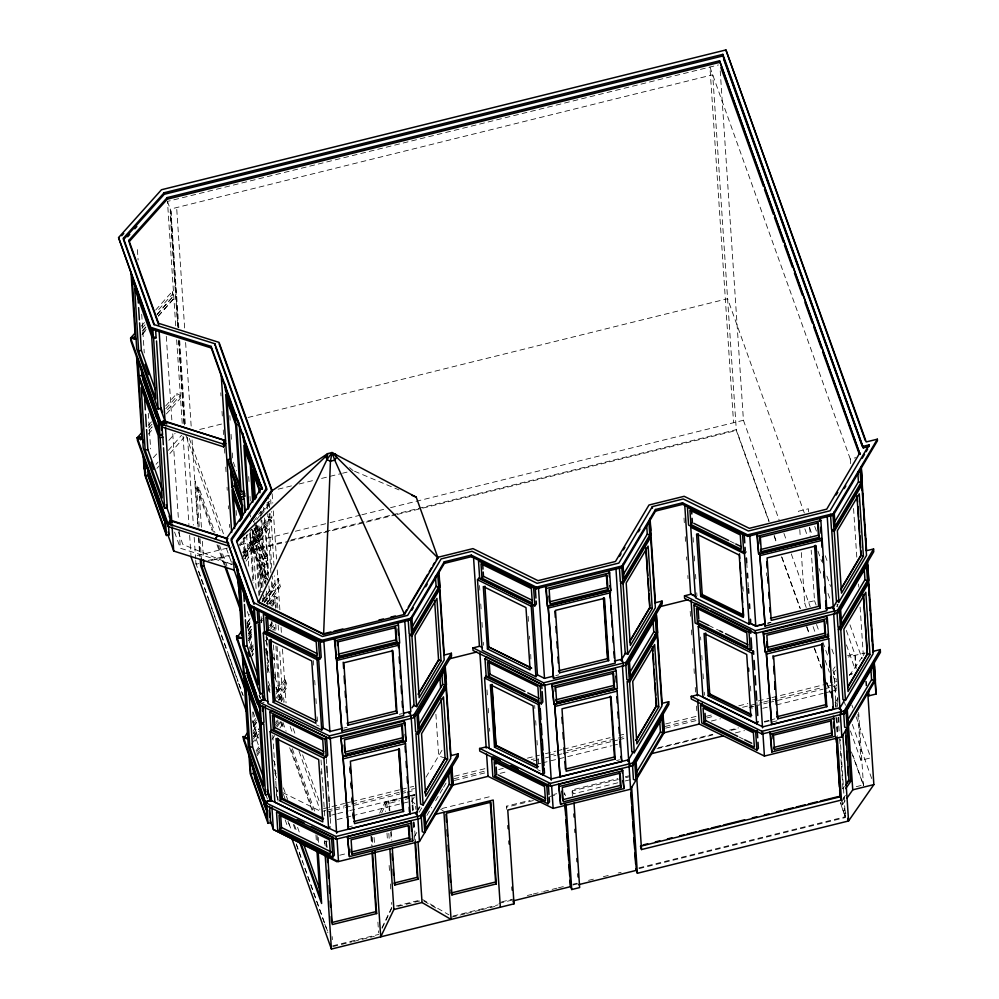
<?xml version="1.0" encoding="UTF-8"?>
<svg xmlns="http://www.w3.org/2000/svg" width="999" height="999" viewBox="0 0 999 999"><rect width="100%" height="100%" fill="white"/><g stroke="black" fill="none" stroke-linecap="round" stroke-linejoin="round"><path stroke-width="0.75" stroke-dasharray="5 3.75" d="M264.236 702.072L261.588 703.421M379.67 813.186L384.94 802.247L400.249 798.463M381.643 812.936L386.763 802.322L403.072 798.276M382.018 927.596L391.908 907.08M382.068 928.383L391.958 907.866L391.596 902.459M414.248 797.052L411.888 801.048L412.512 810.364M426.061 777.122L442.37 749.6M419.218 812.175L422.327 806.917M414.26 836.762L417.432 831.43M426.923 815.409L431.655 807.404M435.614 800.723L442.732 788.711M443.519 787.374L446.453 782.429M836.663 606.593L838.223 603.97M248.326 630.644L252.647 624.3M267.357 602.747L280.332 583.741L278.122 578.633M248.501 633.316L251.96 628.246M268.406 604.158L280.519 586.401L278.296 581.306M253.271 733.778L257.605 727.447M277.497 698.289L287.013 684.34L284.802 679.233M253.446 736.45L258.641 728.845M278.546 699.687L287.2 687L284.99 681.905M253.659 521.628L260.776 511.376M238.586 545.978L244.655 537.225M256.805 519.692L270.692 499.662L268.269 498.638M240.097 545.716L251.648 529.058M260.527 516.233L269.418 503.421L266.995 502.397M243.069 552.672L267.944 516.77L267.757 513.898M243.419 554.07L269.455 516.508L269.255 513.536M241.933 558.803L270.367 517.794L270.08 513.474M244.98 556.331L271.878 517.519L271.491 511.563M248.651 633.841L252.123 628.833M269.493 603.783L274.7 596.278L277.123 597.29L277.909 609.203M248.539 635.926L252.085 630.794M270.754 603.883L273.414 600.037L275.836 601.048L276.323 608.229M248.476 638.611L251.948 633.603M260.627 621.078L262.362 618.581M271.041 606.056L277.123 597.29M248.289 640.784L252.735 634.377M260.739 622.839L262.512 620.279M272.29 606.181L275.836 601.048M250.374 649.013L253.933 643.893M250.712 650.449L253.309 646.69M251.91 651.311L253.696 648.751M269.693 625.674L272.352 621.828M269.63 627.672L273.102 622.664M253.596 736.775L258.803 729.258M278.758 700.461L281.368 696.703L283.791 697.714L284.091 702.185M253.434 738.923L258.753 731.231M251.673 744.043L258.616 734.028M281.194 701.473L283.791 697.714M254.97 741.208L258.516 736.088M256.156 750.724L258.828 746.877M275.712 722.527L277.485 719.967M256.518 752.135L259.116 748.376M275.612 724.587L278.209 720.828M256.805 754.307L259.478 750.461M276.361 726.098L279.907 720.978M257.205 755.644L259.802 751.885M277.16 726.847L280.644 721.84M253.384 736.875L258.691 729.245M279.058 699.962L285.264 691.058M271.978 739.397L274.638 735.589M279.957 727.946L283.491 722.851M833.328 669.28L835.014 666.845M835.564 670.217L833.878 672.639L836.175 707.13M836.725 687.724L835.039 690.147L836.85 695.192M835.064 702.522L837.599 698.875M835.788 707.292L835.489 702.697L838.024 699.05M842.656 788.873L844.342 786.438M842.869 799.025L845.404 795.391M841.233 802.234L845.454 796.166M845.154 800.748L842.632 804.382L846.59 815.446L844.842 815.871L844.792 815.097M243.519 555.844L268.856 519.517L271.278 520.541L273.938 565.072M244.455 558.891L265.859 528.209L268.281 529.233L270.929 573.463M245.067 558.116L271.278 520.541M245.979 561.201L268.281 529.233M246.953 623.376L250.512 618.269M262.1 601.648L278.259 578.446L278.434 581.106L264.048 601.76M247.128 626.048L250.699 620.928M251.81 651.785L253.546 649.288M270.155 625.486L271.89 622.976M251.885 656.068L253.671 653.508M270.604 629.22L274.313 624.013M265.896 640.471L267.682 637.911M273.027 630.244L274.812 627.684L272.39 626.66L272.577 629.707M253.634 723.975L256.306 720.142M275.899 692.02L284.94 679.045L285.115 681.718L276.074 694.692M253.808 726.648L257.38 721.54M849.275 675.661L865.134 652.884L848.226 657.042M247.302 622.627L250.874 617.519M262.462 600.948L269.605 590.734L269.33 586.163M246.878 627.634L251.236 621.378M264.348 602.647L273.089 590.147L272.252 576.336M247.053 627.472L250.624 622.377M264.885 601.972L272.028 591.77L271.291 579.557M248.102 630.369L252.522 624.038M266.77 603.671L278.246 587.25M252.947 722.352L255.632 718.518M253.409 726.073L256.268 722.102M275.886 694.043L279.62 688.598L277.048 645.604M253.209 730.856L257.58 724.6M275.924 698.363L282.043 689.622L279.558 648.164M178.809 327.722L170.916 210.926L170.055 212.138L177.735 327.722M142.782 330.906L145.866 327.41M157.13 314.598L173.526 295.954L172.328 291.446M141.945 334.802L147.065 328.971M158.341 316.159L173.714 298.676L172.502 294.168M156.069 464.323L158.104 462M168.319 450.374L181.581 435.252M156.968 468.294L158.966 466.021M169.942 453.509L183.916 437.587M141.121 326.273L145.292 321.628M155.682 310.027L172.465 291.296L172.64 294.018L156.231 312.337M141.995 328.234L145.042 324.825M142.607 330.432L145.692 326.985M157.03 314.335L173.526 295.941M142.782 333.154L146.903 328.559M158.242 315.909L173.714 298.676M148.414 425.237L151.461 421.84M165.672 405.969L176.848 393.494L180.332 395.417L166.196 411.201M148.601 427.959L152.66 423.426M165.859 408.691L177.023 396.228L176.848 393.494M148.239 434.178L153.259 428.559M166.371 413.923L180.507 398.139L177.023 396.228M153.322 457.679L157.467 453.059M168.868 440.347L175.087 433.416M175.724 325.811L167.47 201.411L718.406 64.96M178.084 327.335L170.242 209.153L712.724 74.8L736.338 430.469L768.918 521.478M199.713 429.458L222.402 423.838M248.114 417.47L727.597 298.726L804.32 513.024M199.226 526.423L196.666 487.887L198.776 487.375L214.935 532.517M278.134 489.185L293.119 485.477M299.113 483.991L314.098 480.282M321.591 478.421L341.071 473.601M342.57 473.226L347.065 472.115M254.033 528.196L255.582 532.542L258.266 531.88L257.767 524.263M252.435 530.007L264.772 564.472L265.959 582.342L250.025 537.824L252.697 537.162L252.198 529.72M254.395 528.783L266.87 563.623L267.819 577.996L265.147 578.658L250.599 538.011L253.271 537.35L252.797 530.169M264.398 517.969L266.92 556.056L264.236 556.718L256.98 536.413L259.653 535.751L258.853 523.563M252.872 580.831L250.2 540.534L252.884 539.872L260.152 560.177L262.275 592.132M197.128 555.569L231.893 546.965M240.959 544.717L289.31 532.742M295.354 531.243L328.596 523.014M330.107 522.639L360.327 515.159M361.838 514.785L384.503 509.165M390.547 507.667L743.431 420.279L720.217 70.829M217.994 625.162L195.916 563.511L198.951 562.762M208.029 560.514L229.221 555.269M242.844 551.898L285.227 541.396M291.283 539.897L391.183 515.159M392.694 514.785L736.288 429.682L769.392 522.152M195.966 564.298L199.001 563.548M211.101 560.551L229.27 556.056M242.894 552.672L288.299 541.433M289.822 541.058L395.766 514.81M397.29 514.435L736.338 430.469M267.545 557.879L267.72 560.601L263.436 561.663L263.249 558.941L267.545 557.879L255.157 523.176M259.728 594.929L257.467 560.839L260.152 560.177M260.702 592.607L258.853 564.71L261.538 564.048L267.245 579.994M265.147 578.658L264.198 564.285L266.87 563.623M264.772 564.472L267.445 563.811L254.595 527.909M850.586 463.673L850.274 459.028L855.918 457.642M247.252 622.789L250.899 632.991L248.801 633.503L249.825 648.913M806.243 607.529L804.67 603.121L814.535 600.686L811.176 550.137M343.731 728.084L347.177 727.235M399.288 714.322L402.285 713.586M555.781 675.574L558.791 674.824M767.394 623.164L770.753 622.327M767.969 623.301L770.953 622.564M847.539 655.719L854.757 653.933L855.681 667.794M849.387 674.55L852.197 673.85L849.387 674.55M323.514 808.666L344.555 803.446M346.054 803.084L350.562 801.96M352.073 801.585L400.162 789.672M401.673 789.31L413.698 786.325M454.508 776.223L485.302 768.593M527.422 758.154L539.46 755.182M545.479 753.683L556.006 751.086M557.517 750.711L562.025 749.587M563.536 749.213L610.164 737.662M619.193 735.426L623.713 734.315M665.721 723.913L696.515 716.283M738.761 705.818L747.814 703.583M758.366 700.961L770.441 697.976M771.94 697.602L832.279 682.654M835.301 681.905L837.05 681.48M322.802 811.25L325.811 810.514M327.31 810.139L333.316 808.653M334.827 808.278L399.463 792.269M400.961 791.895L405.469 790.783M411.488 789.285L414.485 788.548M453.833 778.808L486.101 770.816M531.231 759.64L534.24 758.89M549.288 755.157L555.307 753.671M567.332 750.686L626.011 736.163M665.047 726.498L697.314 718.506M706.368 716.258L712.399 714.76M742.569 707.292L762.175 702.434M763.686 702.06L822.514 687.487M828.558 686.001L833.079 684.877M327.335 811.937L333.366 810.439M334.877 810.064L343.943 807.816M345.454 807.442L399.837 793.98M401.348 793.606L405.881 792.482M407.392 792.107L414.947 790.234M454.42 780.456L485.227 772.826M498.726 769.492L503.234 768.368M533.329 760.913L539.348 759.427M545.367 757.941L555.894 755.331M557.392 754.957L561.913 753.833M563.411 753.471L611.563 741.545M613.061 741.171L617.569 740.047M619.08 739.685L625.099 738.186M665.646 728.146L697.901 720.154M706.955 717.919L714.497 716.046M749.2 707.454L753.721 706.33M755.232 705.956L767.294 702.971M768.805 702.597L823.114 689.148M824.625 688.773L836.687 685.789L832.691 674.612M331.743 815.059L336.263 813.935M337.774 813.561L348.351 810.951M349.862 810.576L402.734 797.477M404.245 797.102L408.778 795.978M410.289 795.604L414.822 794.48M500.112 773.363L507.629 771.503M537.724 764.048L540.734 763.298M542.232 762.924L611.438 745.791M612.949 745.416L617.457 744.305M711.388 721.041L720.454 718.793M762.761 708.316L767.294 707.192M776.36 704.944L823.201 693.343M824.712 692.969L836.8 689.972M401.71 798.101L415.572 794.667M404.545 797.914L414.922 795.341M389.847 810.976L389.335 803.271L399.5 800.761M405.307 799.312L409.652 798.238M337.35 819.505L344.805 817.657M346.303 817.282L350.774 816.183M352.26 815.808L411.888 801.048L414.997 803.883M658.266 747.764L712.786 734.265M729.457 730.132L738.536 727.884M764.285 721.515L768.83 720.379M770.354 720.004L774.887 718.88M656.967 748.75L716.033 734.115M731.181 730.369L738.761 728.496M764.51 722.115L772.077 720.242M349.2 826.785L352.21 826.036M616.545 760.564L619.555 759.827M772.427 721.965L776.947 720.841M735.389 732.891L744.467 730.631M441.883 808.528L491.833 796.166M327.185 847.452L326.186 840.883L326.236 847.14M327.297 841.133L324.3 841.87L324.513 844.979M506.58 809.277L506.381 806.181L530.057 800.311M553.746 794.442L556.705 793.706M572.439 796.116L572.027 789.909L617.919 778.546M625.312 776.722L629.757 775.624M533.366 800.549L506.73 807.142L506.381 806.181M549.65 796.515L557.055 794.68M618.269 779.52L572.377 790.883L572.689 795.491M625.661 777.684L628.621 776.96M617.819 782.791L573.414 793.793L572.027 789.909M625.224 780.956L631.143 779.495M339.722 855.231L347.177 853.383M850.424 730.918L860.938 760.289L870.803 757.854M856.243 786.688L863.461 784.889L852.946 755.544M396.278 906.006L419.617 900.224M397.789 906.418L422.577 900.286M845.791 813.223L844.055 813.661L843.993 812.874M501.635 901.885L512.562 899.175M527.36 895.516L531.805 894.405M533.279 894.043L542.157 891.845M543.643 891.483L556.967 888.173M558.441 887.811L565.846 885.976M572.927 884.227L576.885 883.241M588.573 880.356L595.966 878.521M603.371 876.685L610.776 874.849M618.169 873.014L621.128 872.289M638.948 867.869L845.391 816.745L840.221 739.035M498.951 903.346L512.612 899.962M572.976 885.002L578.259 883.703M638.998 868.655L845.441 817.532L840.346 802.659L845.391 816.745M332.779 945.803L378.721 934.427M453.047 916.021L498.089 904.869M332.842 946.59L352.098 941.82M353.584 941.458L374.325 936.313M451.598 917.182L465.109 913.835M466.62 913.461L480.132 910.114M481.63 909.739L495.142 906.393M174.575 532.092L180.357 548.239L232.193 564.585L231.993 561.488M445.267 758.266L438.661 755.856L435.789 712.549M269.455 516.508L271.878 517.519M267.944 516.77L270.367 517.794M354.495 471.228L398.988 489.91M835.489 702.697L837.299 703.458L837.499 706.518M840.396 803.446L842.632 804.382L842.419 801.298M273.089 590.147L275.512 591.171L274.588 575.824M269.605 590.734L272.028 591.77M279.62 688.598L282.043 689.622M316.433 724.812L319.193 726.136M730.157 541.208L734.352 543.269M708.691 625.399L719.879 630.906M739.11 737.037L743.306 739.11M537.624 769.655L540.372 771.003M282.904 792.707L319.205 810.576M440.634 809.252L443.269 810.788M422.527 899.5L448.913 914.859M423.901 901.048L435.776 907.966M349.563 467.619L353.072 470.629M850.274 459.028L709.939 67.058L733.566 422.714M814.734 526.398L816.845 532.28M825.261 555.781L827.884 563.124M849.974 624.812L862.062 658.603M809.565 527.697L812.199 535.039M817.981 551.186L821.653 561.463M826.91 576.136L830.594 586.413M836.9 604.033L837.949 606.967M846.353 630.444L855.269 655.332L856.168 668.88M804.869 528.846L807.504 536.188M819.068 568.506L821.702 575.849M828.009 593.468L830.644 600.824M846.415 644.879L854.832 668.381M814.535 600.686L816.108 605.094M831.892 649.15L833.99 655.032M851.872 704.969L852.921 707.904M856.081 716.72L870.279 756.38M743.431 420.279L779.195 520.167M783.928 533.391L786.563 540.734M791.295 553.958L810.226 606.843M816.545 624.475L819.168 631.818M822.851 642.107L828.109 656.793M832.841 670.017L836.525 680.294M844.417 702.334L845.466 705.269M852.309 724.375L871.765 778.733M813.086 626.623L815.184 632.504M825.174 660.414L829.382 672.165M834.115 685.376L836.75 692.732M774.125 535.364L776.747 542.707M782.005 557.38L800.399 608.753M806.705 626.373L809.34 633.716M814.585 648.388L821.415 667.469M826.673 682.142L830.356 692.419M774.175 536.151L776.81 543.493M781.53 556.705L799.924 608.079M806.755 627.16L809.39 634.49M814.11 647.702L821.478 668.256M826.722 682.929L830.406 693.206M851.423 751.922L863.511 785.676L858.653 712.487M565.496 795.753L564.447 792.844L564.76 797.464M389.335 803.271L388.636 801.335L389.26 810.589M167.47 201.411L170.242 209.153M233.341 462.187L236.463 470.891M253.634 521.253L255.195 525.624M255.719 527.085L267.72 560.601M249.176 512.612L250.749 516.982M252.809 529.795L263.249 558.941M251.723 529.445L264.198 564.285M253.271 537.35L267.819 577.996M252.697 537.162L268.119 580.244M253.496 549.088L260.764 569.393M250.2 540.534L257.467 560.839M258.853 564.71L266.121 585.002M264.747 583.341L260.065 570.254L261.488 591.733M260.727 619.867L261.763 622.764M266.271 635.339L267.894 639.984M265.996 636.875L267.033 639.797M273.301 657.28L274.338 660.202L274.163 657.479M266.009 640.571L267.045 643.481M265.846 640.584L267.395 644.892M266.221 643.056L267.22 646.153M266.209 648.339L268.306 654.17M265.746 648.426L268.306 655.606M265.871 649.6L268.481 656.892M266.146 650.973L268.219 656.78M189.323 438.411L223.926 535.102M265.884 652.285L268.506 659.615M274.8 677.197L283.716 702.097M293.157 728.471L295.779 735.788M302.597 754.832L319.905 803.171M267.17 657.417L268.731 661.775M267.033 658.453L268.581 662.762M185.914 435.314L221.154 533.728M226.411 548.426L232.193 564.585L182.842 544.467L178.197 531.48M267.145 662.212L268.719 666.595M276.049 687.062L281.281 701.685M290.16 726.51L292.769 733.79M299.038 751.273L319.905 809.552M267.095 665.346L269.693 672.602M247.315 611.513L249.388 617.32L249.188 614.335M267.445 667.732L269.493 673.476M219.618 545.616L226.923 566.008M268.281 681.518L270.891 688.811M282.917 722.414L286.051 731.181M292.332 748.701L314.822 811.513M213.374 532.005L195.067 480.894L198.139 527.172M218.082 545.154L225.399 565.609M247.365 626.947L249.975 634.253L251.099 651.223M268.256 685.326L270.879 692.657M281.368 721.952L283.991 729.27M291.333 749.774L312.837 809.827M196.666 487.887L211.776 530.119M216.995 544.68L224.288 565.072M268.256 687.874L270.879 695.179M280.294 721.478L282.904 728.771M289.698 747.764L312.188 810.576M259.665 695.616L260.714 698.538M259.003 695.179L260.052 698.114M273.501 760.102L276.111 767.407M283.429 787.861L287.612 799.55M297.552 827.297L300.162 834.602M274.525 769.392L276.099 773.775M283.416 794.217L284.99 798.601M294.393 824.899L297.015 832.204M252.997 711.8L255.607 719.105M274.95 773.114L277.048 778.97M293.306 824.375L295.916 831.705M218.519 626.635L243.219 695.616M252.148 720.579L258.454 738.186M275.799 786.625L277.372 791.033M288.936 823.326L291.558 830.656M296.291 843.868L328.346 933.403M198.601 571.64L208.054 598.064M208.579 599.525L216.471 621.54M218.569 627.409L226.448 649.437M228.546 655.307L238.012 681.73M238.536 683.191L242.745 694.929M253.247 724.287L258.504 738.973M275.849 787.412L277.422 791.807M287.937 821.166L290.559 828.508M296.341 844.654L302.647 862.262M304.745 868.143L324.188 922.452M324.725 923.913L327.872 932.729M253.634 731.768L259.94 749.387M276.236 794.904L278.334 800.773M285.177 819.854L287.799 827.197M266.346 796.041L267.395 798.963M179.658 340.184L185.439 425.824M866.295 681.243L866.595 685.764M865.708 681.256L866.021 685.851M853.558 508.466L856.842 557.904M858.578 584.028L858.79 587.1M860.114 607.08L863.373 656.243M857.879 714.335L860.938 760.289M837.462 697.452L837.849 703.296M838.785 717.282L839.197 723.501M838.211 717.232L839.135 731.018M839.635 738.673L840.047 744.792M840.446 750.911L841.37 764.685M841.47 766.221L843.193 792.244M836.887 717.931L838.011 734.914M836.5 718.006L837.624 734.839M835.963 717.319L836.288 720.891M836.687 727.01L837.299 736.201M808.628 511.838L808.428 508.778L798.563 511.213L798.763 514.285M809.652 527.16L810.264 536.351M799.787 529.595L800.286 537.262M801.31 552.572L804.67 603.121M766.558 572.827L766.77 575.874M756.867 701.785L757.08 704.844M746.728 562.599L747.14 568.718M748.051 582.492L748.351 587.087M750.474 686.038L750.873 692.12M751.785 705.806L751.985 708.84M742.969 586.638L743.268 591.196M700.586 637L700.799 640.059M701.81 655.394L702.122 659.989M703.034 673.788L703.446 679.919M704.258 692.182L704.457 695.242M693.094 537.599L693.393 542.195M694.305 555.993L694.717 562.125M695.529 574.388L695.841 578.995M696.753 592.782L696.952 595.854M684.003 518.056L684.315 522.714M685.239 536.7L685.551 541.358M686.575 556.905L686.788 560.002M687.824 575.549L688.024 578.658M690.197 611.288L690.609 617.494M691.433 629.932L691.845 636.151M692.669 648.576L693.081 654.795M694.018 668.781L694.317 673.438M695.254 687.424L695.566 692.082M696.49 706.068L696.803 710.726M534.665 705.456L534.865 708.503M535.676 720.666L535.976 725.224M536.987 740.434L537.287 744.992M538.199 758.678L538.598 764.759M528.196 616.358L528.459 622.514M529.507 636.126L529.707 639.16M530.719 654.37L530.881 659.015M487.012 689.884L487.412 696.016M488.224 708.279L488.536 712.874M489.547 728.209L489.76 731.28M479.52 585.526L479.832 590.122M480.744 603.92L481.156 610.052M481.968 622.315L482.38 628.446M483.291 642.245L483.491 645.304M415.646 806.218L415.846 809.327M413.374 809.852L411.863 795.579L412.887 811.001M414.198 822.189L415.422 840.696M413.611 821.79L414.123 829.507M414.635 837.212L414.835 840.296M413.336 822.789L413.748 828.995M391.171 831.031L391.795 840.284M390.684 832.167L391.196 839.884M386.763 802.322L387.275 810.089M388.823 833.391L389.348 841.146M384.94 802.247L385.552 811.5M386.988 833.079L387.5 840.796M389.135 865.459L389.647 873.163M390.372 883.965L390.884 891.67M374.101 837.437L374.513 843.643M372.277 837.299L372.677 843.468M377.909 922.102L378.621 932.891M371.528 836.463L372.14 845.716M370.941 836.076L371.553 845.316M326.298 758.628L326.71 764.759M327.21 772.402L327.722 780.057M328.134 786.176L328.733 795.366M329.245 803.021L329.857 812.199M330.269 818.318L330.669 824.45M321.029 759.914L323.152 791.845M323.251 793.368L324.962 819.217M326.186 840.883L326.698 848.601M332.168 936.562L332.38 939.647M320.929 771.453L321.129 774.5M313.411 660.589L313.711 665.147M314.685 680.344L315.022 684.914M315.896 698.588L316.333 704.682M317.145 716.845L317.445 721.415M324.75 840.534L325.15 846.69M318.244 837.387L318.644 843.543M317.108 835.589L317.62 843.306M315.934 834.827L316.446 842.532M272.165 493.843L272.777 503.159M273.301 510.926L276.498 559.065M277.223 569.929L279.895 610.302M281.031 627.384L281.443 633.603M282.48 649.125L286.051 702.921M270.692 499.662L270.991 504.12M269.418 503.421L269.705 507.729M268.469 501.623L268.868 507.579M274.7 596.278L275.487 608.179M281.368 696.703L281.668 701.173M267.083 503.846L267.657 512.462M273.414 600.037L273.888 607.217M263.686 507.305L263.986 511.875M267.445 563.811L268.531 580.182M268.906 585.889L270.142 604.47M271.266 621.49L271.79 629.233M274.762 673.975L275.162 679.932M261.201 511.026L261.413 514.06M261.813 520.154L264.236 556.718M266.533 591.208L267.457 605.157M260.477 512.574L260.677 515.684M260.776 517.232L263.049 551.336M265.884 594.005L266.496 603.209M277.734 796.178L278.147 802.397M261.538 564.048L263.187 588.811M263.586 595.004L263.998 601.198M272.764 735.152L275.712 779.607M275.811 781.143L276.935 798.001M262.675 598.201L262.924 601.96M266.021 649.6L266.233 652.672M267.245 667.994L267.557 672.602M268.469 686.388L268.881 692.519M257.118 525.936L257.842 536.788M256.069 522.714L256.98 536.413M255.182 526.448L255.582 532.542M261.176 616.633L261.588 622.827M258.953 595.916L256.618 560.626L251.398 546.066L253.846 582.892M248.676 476.548L249.076 482.642M249.987 496.353L250.287 500.924M252.884 539.872L256.268 590.958M250.212 532.267L250.599 538.011M249.725 533.354L250.025 537.824M246.641 535.002L248.951 569.742M250.899 632.991L252.435 656.106M244.056 537.25L245.504 558.978M243.194 538.598L244.33 555.694M229.832 415.609L230.145 420.279M231.069 434.278L231.481 440.509M232.305 452.959L232.73 459.178M236.139 510.501L236.463 515.397M220.779 392.807L220.991 395.904M222.015 411.376L222.327 416.021M223.252 429.945L223.564 434.59M224.488 448.514L224.787 453.159M225.712 467.082L226.024 471.728M227.048 487.2L227.26 490.297M228.284 505.769L228.496 508.866M229.52 524.338L229.733 527.435M198.776 487.375L201.536 528.983M202.347 541.308L203.484 558.254M200.037 538.748L201.373 558.778M198.863 537.974L200.087 556.48M176.773 209.478L184.778 330.12M185.602 342.495L191.259 427.572M192.083 439.96L197.839 526.76M198.564 537.612L199.8 556.206M187.525 437.175L193.356 524.999M194.181 537.325L195.617 558.891M195.717 560.439L195.916 563.511M179.021 341.333L184.59 425.299M178.559 340.147L184.228 425.549L179.033 341.571M176.661 339.797L182.342 425.324M183.054 436.176L188.923 524.525M189.648 535.377L191.084 557.067M166.284 336.338L171.94 421.416M172.752 433.791L178.509 520.404M179.233 531.231L180.357 548.239M137.412 249.613L138.112 260.065M141.708 314.223L144.268 352.909M148.277 413.261L150.649 448.863M170.916 210.926L178.172 327.572M278.184 625.137L278.546 631.281M275.761 624.113L276.224 631.793M268.856 519.517L271.89 570.192M274.812 627.684L275 630.731M275.911 645.991L278.559 690.209L276.136 689.185L275.961 686.138M273.489 644.954L274.5 661.738M274.588 663.261L275.587 680.044M265.859 528.209L268.594 573.963M252.772 712.212L253.584 725.923M152.073 426.96L149.063 430.332L152.073 426.96"/><path stroke-width="1.5" d="M323.614 634.452L330.444 461.213L332.03 452.559L416.208 497.14L437.987 557.966L404.545 614.41L323.614 634.452L258.504 602.422L236.488 540.946L271.915 490.034L219.043 342.382L158.579 323.314L128.871 240.347L167.208 197.59L719.555 60.802L860.002 454.345L719.555 60.802M258.504 602.422L326.935 459.652L327.66 453.646L332.03 452.559L437.987 557.966M389.86 848.913L393.881 909.502L380.706 936.85L375.025 851.41M161.638 426.848L161.451 424.138L163.349 420.666L225.487 440.709L223.589 444.18L223.764 446.903L161.638 426.848L130.807 340.734L130.632 337.999L134.89 333.241M225.324 440.659L223.426 444.13L223.988 440.059L163.749 421.241M223.601 446.853L225.662 443.431L223.764 446.903M217.382 535.551L215.434 539.123L217.482 535.352M625.836 652.484L621.041 660.639L622.702 661.213M625.998 662.399L543.643 682.804L472.877 647.764L473.051 650.486L543.818 685.526L626.186 665.122L625.998 662.399L662.025 601.086L655.007 602.834M626.186 665.122L662.212 603.808L662.025 601.086M633.304 751.748L627.722 761.238L629.382 761.825M632.679 762.999L550.324 783.403L479.557 748.363L479.732 751.086L550.499 786.126L632.866 765.721L632.679 762.999L668.706 701.698L661.688 703.433M632.866 765.721L668.893 704.42L668.706 701.698M837.374 600.374L832.592 608.528L834.252 609.103M837.549 610.289L755.194 630.694L684.427 595.654L684.602 598.376L755.369 633.416L837.736 613.011L837.549 610.289L873.576 548.975L866.558 550.711L861.15 467.332M837.736 613.011L873.763 551.698L873.576 548.975M844.854 699.637L839.272 709.128L840.933 709.715M844.23 710.888L761.875 731.293L691.108 696.253L691.283 698.975L762.05 734.015L844.417 713.611L844.23 710.888L880.256 649.575L873.238 651.323M844.417 713.611L880.444 652.31L880.256 649.575M404.308 613.773L406.643 609.84M408.204 607.205L427.647 574.388M429.195 571.765L431.531 567.832M433.091 565.197L434.64 562.574M436.201 559.952L437.749 557.33L472.952 548.613L538.011 580.656L615.471 561.475L648.975 505.019L684.165 496.303L749.3 528.334L826.735 509.153L859.889 452.772M411.663 610.377L413.224 607.754M425.661 586.75L427.222 584.128M118.556 237.587L150.699 327.347L211.164 346.403L261.775 487.762L226.361 538.686L250.237 606.655L321.84 641.882L410.914 619.817L410.814 618.256L444.255 561.813L471.291 555.107L536.351 587.162L621.977 565.958L655.469 509.502L682.517 502.797L747.639 534.84L833.228 513.636L877.347 439.185L866.245 441.933L725.911 49.95L161.463 189.748L118.556 237.587L152.323 333.142L152.035 328.821M410.914 619.817L444.355 563.374L444.255 561.813M411.825 627.372L436.113 586.376L435.439 576.311M437.762 574.325L438.623 587.262L412.762 630.893L411.813 616.52M408.254 620.429L409.14 633.828L411.65 634.715L439.96 586.925L438.973 572.04M411.913 636.051L439.51 589.585L444.193 659.989L416.595 706.568L414.086 705.681L409.403 635.164L411.913 636.051L416.595 706.568M418.219 694.205L438.573 659.864L434.627 600.561M418.394 694.18L438.736 659.839M441.071 660.751L419.168 697.739L415.022 635.302L436.938 598.413L441.071 660.751L438.573 659.864M418.156 732.667L416.97 714.809L445.279 667.02L446.466 684.877L418.156 732.667L415.646 731.78L414.56 715.409M418.356 725.274L442.619 684.327L441.945 674.263M445.129 685.214L419.268 728.845L418.319 714.472L444.168 670.841L445.129 685.214L442.619 684.327M418.444 734.477L415.934 733.591L420.616 804.108L423.126 804.994L418.444 734.477L446.053 688.011L443.544 687.125M424.762 792.632L445.104 758.291L441.171 698.988M424.925 792.607L445.267 758.266M447.614 759.178L425.711 796.166L421.553 733.728L443.469 696.84L447.614 759.178L445.104 758.291M423.126 804.994L450.724 758.416L446.053 688.011M424.962 825.261L449.25 784.265L448.588 774.213M451.76 785.152L425.911 828.795L424.95 814.422L450.811 770.778L451.76 785.152L449.25 784.265M270.279 820.816L273.389 829.507L338.511 861.55L419.443 841.508L453.109 784.827L451.923 766.957L423.613 814.747L424.8 832.617L422.29 831.73L421.203 815.359M619.48 556.468L621.028 553.846M623.364 549.912L624.924 547.277M869.13 444.867L830.094 510.764L748.376 530.993L683.254 498.963L652.335 506.618L618.831 563.086L537.087 583.329L472.028 551.273L441.108 558.928L407.667 615.384L322.465 636.475L253.946 602.772L231.119 539.01L266.546 488.099L214.86 343.743L154.395 324.687L123.414 238.149L164.148 192.732L722.839 54.358L863.273 447.902L869.23 446.428L869.13 444.867L863.173 446.341M638.411 531.818L639.972 529.195M444.355 563.374L471.403 556.68L536.451 588.723L622.077 567.519L655.569 511.063L655.469 509.502M622.989 575.062L647.277 534.078L646.703 525.449M648.826 520.591L649.787 534.964L623.938 578.596L622.976 564.223M619.417 568.131L620.317 581.53L622.814 582.417L651.136 534.627L650.049 518.256M623.076 583.753L650.674 537.287L655.356 607.692L627.759 654.27L625.249 653.383L620.566 582.867L623.076 583.753L627.759 654.27M630.169 640.584L649.737 607.567L645.804 548.264M629.557 641.882L649.924 607.554M652.247 608.453L630.332 645.441L626.186 583.004L648.101 546.116L652.247 608.453L649.737 607.567M629.495 673.014L653.783 632.03L653.021 620.529M656.293 632.904L630.444 676.548L629.482 662.175L655.332 618.543L656.293 632.904L653.783 632.03M629.32 680.369L657.642 632.579L656.455 614.71L628.134 662.512L629.32 680.369L626.823 679.482L625.824 664.597M629.62 682.18L627.11 681.293L631.793 751.81L634.303 752.697L629.62 682.18L657.217 635.714L654.707 634.827M635.926 740.334L656.268 705.993L652.335 646.69M636.163 740.209L656.53 705.868L656.031 698.276M658.778 706.88L636.875 743.868L632.729 681.43L654.645 644.542L658.778 706.88L656.268 705.993M634.303 752.697L661.887 706.118L657.217 635.714M636.138 772.964L660.426 731.967L659.752 721.915M662.924 732.854L637.075 776.498L636.126 762.125L661.975 718.481L662.924 732.854L660.426 731.967M452.085 773.189L452.872 785.064L488.074 776.348L553.134 808.391L630.606 789.21L664.098 732.754L662.812 713.461M836.175 494.967L837.724 492.345M844.255 488.598L845.816 485.964M862.212 458.291L864.547 454.345M866.108 451.698L867.669 449.063M655.569 511.063L682.617 504.37L747.751 536.401L833.341 515.197L877.447 440.746L877.347 439.185M834.939 521.441L858.441 481.78L857.779 471.715M860.089 469.73L860.951 482.667L835.102 526.298L834.153 511.925M830.494 514.348L831.48 529.233L833.99 530.119L862.299 482.33L861.313 467.445M834.252 531.456L861.85 484.99L866.52 555.394L838.935 601.972L836.425 601.086L831.742 530.569L834.252 531.456L838.935 601.972M840.559 589.61L860.901 555.269L856.967 495.966M840.808 589.56L861.15 555.219L860.851 550.661M863.411 556.156L841.508 593.144L837.362 530.706L859.277 493.818L863.411 556.156L860.901 555.269M840.671 620.716L864.947 579.72L864.185 568.231M845.466 700.399L840.783 629.882L868.381 583.416L873.064 653.821L845.466 700.399L842.956 699.512L838.273 628.995L839.859 626.348M867.457 580.606L841.608 624.25L840.659 609.877L866.508 566.233L867.457 580.606L864.947 579.72M840.496 628.071L868.805 580.282L867.619 562.412L839.31 610.202L840.496 628.071L837.986 627.185L837 612.3M847.876 686.713L867.444 653.696L863.498 594.393M847.651 687.537L867.219 654.507L863.273 595.204M869.954 654.582L848.039 691.57L843.893 629.133L865.808 592.245L869.954 654.582L867.444 653.696M846.727 708.828L874.262 662.362L875.449 680.232L841.857 736.887L764.422 756.068L699.3 724.025L664.098 732.754M847.302 720.666L871.59 679.67L870.828 668.181M874.1 680.556L848.251 724.2L847.289 709.827L873.138 666.183L874.1 680.556L871.59 679.67M411.363 718.331L409.79 711.725L408.828 713.199L410.527 713.761M412.112 707.791L413.723 705.157M413.898 714.934L329.308 735.888L257.08 701.211L257.267 703.933L329.483 738.611L414.086 717.657L413.898 714.934L451.373 653.259L444.168 655.044M414.086 717.657L451.56 655.981L451.373 653.259M418.044 818.93L416.471 812.324L415.509 813.798L417.207 814.372M417.994 809.702L419.605 807.067M420.579 815.534L335.989 836.488L263.761 801.81L263.948 804.532L336.163 839.21L420.766 818.256L420.579 815.534L458.066 753.858L450.849 755.644M420.766 818.256L458.241 756.58L458.066 753.858M239.748 521.153L242.395 517.332M254.795 499.512L256.568 496.965M266.546 488.099L266.646 489.66L231.231 540.584L254.058 604.333M237.475 541.233L271.129 492.869M325.761 456.381L327.66 453.646L272.14 490.671L236.726 541.595L325.761 456.381L326.935 459.652L330.444 461.213L334.727 460.152L336.588 457.255L335.427 453.983M846.877 782.791L848.576 780.356L850.811 781.293L845.728 788.598M845.616 785.401L848.988 780.531L845.641 730.019M846.84 798.326L852.746 789.834L848.438 724.999M867.806 693.244L873.863 784.602L848.563 820.978L637.374 873.276L635.938 868.618M237.337 640.109L237.063 637.587L242.507 629.77M244.018 740.709L243.744 738.186L248.289 731.655M326.935 459.652L332.03 452.559L334.727 460.152L404.545 614.41M321.703 730.044L317.033 659.64L318.544 657.754L323.226 728.159L321.703 730.044L267.969 703.608L263.286 633.091L264.797 631.206M266.845 631.48L265.884 617.107L316.233 641.87L317.183 656.243L266.845 631.48L268.356 629.595L267.495 616.658M318.506 641.308L320.03 639.422L321.216 657.28L319.692 659.165L264.56 632.042L263.374 614.185L318.506 641.308L319.692 659.165M273.239 702.297L269.093 639.86L311.763 660.938L315.896 723.288L273.239 702.297L274.75 700.411L270.741 639.51L274.75 700.411L316.071 720.729M269.88 712.125L271.403 710.252L326.536 737.374L327.722 755.232L326.198 757.117L271.066 729.994L269.88 712.125L325.012 739.26L326.198 757.117M330.057 826.872L328.621 828.646L274.875 802.209L270.192 731.693L271.641 729.919M273.351 729.432L272.39 715.059L322.739 739.822L323.688 754.195L273.351 729.432L274.862 727.547L274.001 714.61M325.012 739.26L326.536 737.374M280.145 800.898L275.999 738.473L318.669 759.552L322.814 821.89L280.145 800.898L282.305 798.226L278.359 738.835M328.621 828.646L323.938 758.241L326.099 755.569M477.497 579.745L479.008 577.859L532.754 604.407L537.437 674.812L535.914 676.698L482.18 650.262L477.497 579.745L531.243 606.293L535.914 676.698M481.98 578.196L481.019 563.823L531.368 588.586L532.317 602.959L481.98 578.196L483.491 576.311L483.204 572.002M279.982 829.37L279.033 814.997L329.37 839.772L330.332 854.145L279.982 829.37L281.506 827.497L280.644 814.56M331.656 839.197L276.523 812.075L277.71 829.944L332.842 857.067L331.656 839.197L333.167 837.324L311.114 826.473M487.45 648.95L483.304 586.513L525.973 607.592L530.107 669.929L487.45 648.95L488.961 647.065L531.63 668.056M542.157 691.533L542.857 701.96L541.333 703.833L486.201 676.71L485.014 658.853L486.538 656.967L540.284 683.416M531.243 606.293L532.754 604.407M534.827 605.881L533.641 588.024L478.509 560.901L479.695 578.758L534.827 605.881L536.351 604.008L536.151 601.023M332.842 857.067L334.353 855.181L333.167 837.324M544.205 768.443L544.505 773.039L542.994 774.924L489.26 748.488L484.577 677.971L486.088 676.086L515.022 690.384M488.486 676.148L487.524 661.775L537.874 686.538L538.823 700.911L488.486 676.148L489.997 674.263L489.148 661.326M541.333 703.833L540.147 685.976L541.67 684.09L541.97 688.561M494.517 747.177L490.372 684.74L533.041 705.818L537.187 768.169L494.517 747.177L496.041 745.291L491.995 684.377M549.2 797.439L549.487 801.897L547.976 803.783L492.844 776.66L491.658 758.79L493.169 756.917L500.062 760.301M542.994 774.924L538.311 704.52L539.835 702.634L521.915 693.793M690.883 524.512L689.922 510.139L740.271 534.915L741.221 549.288L690.883 524.512L692.394 522.627L692.107 518.319M495.117 776.086L494.168 761.725L544.505 786.488L545.466 800.861L495.117 776.086L496.64 774.213L496.166 767.02M547.976 803.783L546.79 785.926L548.301 784.04L549 794.455M700.711 596.428L696.565 533.99L739.235 555.069L743.368 617.419L700.711 596.428L702.222 594.542L698.176 533.628M751.061 637.849L751.76 648.276L750.237 650.162L695.104 623.026L693.918 605.169L695.441 603.284M743.731 552.21L742.544 534.34L687.412 507.217L688.598 525.087L743.731 552.21L745.254 550.324L745.054 547.352M744.492 553.771L690.759 527.222L695.441 597.739L749.175 624.175L744.492 553.771L746.016 551.885M697.389 622.464L696.428 608.091L746.777 632.854L747.727 647.227L697.389 622.464L698.9 620.579L708.691 625.399M758.191 721.678L756.68 723.563L702.946 697.127L698.264 626.61L699.775 624.737M749.175 624.175L750.699 622.29L750.486 619.23M750.237 650.162L749.05 632.292L750.574 630.406L710.601 610.739M758.004 742.269L758.391 748.226L756.88 750.099L701.748 722.976L700.561 705.119L702.072 703.234M708.216 695.816L704.058 633.378L746.728 654.457L750.873 716.807L708.216 695.816L709.727 693.93L705.681 633.029M756.68 723.563L751.997 653.159L753.521 651.286L742.494 645.829M704.02 722.414L703.071 708.041L753.408 732.804L754.37 747.177L704.02 722.414L705.544 720.529L705.069 713.348M756.88 750.099L755.694 732.242L757.205 730.356L757.704 737.799M142.32 432.043L137.25 437.712L140.734 439.622L142.008 438.186L136.588 356.593M264.698 698.488L258.966 702.235L259.141 704.907L236.726 638.523L236.538 635.851L258.966 702.235M271.378 799.088L265.647 802.834L265.771 805.344M121.728 235.727L123.764 233.454M153.971 324.787L123.514 239.71L164.248 194.293L722.939 55.932L722.839 54.358M127.697 236.738L129.733 234.465M134.815 228.796L136.863 226.523M719.655 62.363L167.32 199.163L128.971 241.908L128.871 240.347M140.734 439.622L142.02 438.199L137.263 437.712L137.425 440.434L168.257 526.56L228.908 546.128M227.472 538.736L171.716 521.166L168.082 523.838L168.257 526.56M165.047 421.303L160.814 422.352L161.451 424.125L165.097 421.441L159.141 331.768M258.916 702.072L264.048 699.412L262.125 693.318M265.597 802.672L270.829 799.712L267.282 789.585M237.163 637.437L243.132 638.249L237.063 637.587M223.589 444.18L161.451 424.125L130.619 337.999L134.84 336.963L135.602 339.061L136.364 339.023M131.606 274.263L131.806 277.235L153.384 337.5L156.056 336.838L155.657 330.881M157.879 416.595L158.829 430.969L139.148 375.999L141.821 375.337L141.259 366.708M161.451 424.138L165.684 423.077L160.315 408.091M163.624 424.825L164.835 422.927L166.771 423.951L165.722 421.029M137.15 357.267L138.337 375.124L159.89 435.327L162.562 434.665L161.963 425.736M239.385 425.824L243.731 491.183L241.046 491.845L236.601 424.925L239.285 424.263L237.725 419.917M145.642 475.911L144.68 461.55L164.448 516.733L165.397 531.106L145.642 475.911L148.314 475.249L147.84 468.069M231.244 472.165L232.205 486.538L242.158 514.335L241.196 499.962L227.909 462.362L227.722 459.64L230.582 458.928M232.205 486.538L234.877 485.876L234.49 480.132M244.53 493.531L244.718 496.253L240.422 497.315L240.247 494.592L244.53 493.531L243.494 490.621M242.645 515.921L241.558 499.55L244.231 498.876L243.194 495.979M166.458 535.476L165.272 517.619L143.631 457.167L144.818 475.037L166.458 535.476L169.131 534.815L168.531 525.886M245.155 687.349L201.885 566.483L203.996 565.958L203.584 559.802M237.088 566.483L237.487 572.427L255.307 622.202L257.979 621.54L257.193 609.627M324.887 633.441L330.881 631.955M333.878 631.218L342.869 628.983M378.833 620.079L383.329 618.968M390.821 617.107L395.317 615.996M250.125 605.094L321.728 640.322L410.814 618.256M398.464 625.137L399.65 643.006L336.288 658.691L335.102 640.834L398.464 625.137L397.702 623.039M609.652 572.839L610.839 590.696L547.477 606.393L546.291 588.523L609.652 572.839L608.903 570.729L609.303 576.685M820.853 520.529L822.04 538.399L758.678 554.083L757.492 536.226L820.853 520.529L820.092 518.431L820.291 521.403M244.168 673.563L243.207 659.19L259.478 704.645L260.439 719.018L244.168 673.563L246.84 672.901L246.453 667.157M395.167 626.897L396.029 639.835L338.174 654.17L338.923 656.268L396.778 641.945L395.829 627.572L337.974 641.895L338.923 656.268M606.356 574.6L607.217 587.537L549.363 601.86L548.988 596.116M817.557 522.29L818.418 535.227L760.564 549.55L761.313 551.66L819.168 537.325L818.218 522.952L760.364 537.287L761.313 551.66M607.979 589.635L550.124 603.958L549.163 589.585L607.017 575.262L607.979 589.635L607.217 587.537M257.317 701.323L264.048 699.662L268.182 701.648M473.101 647.876L479.657 646.253L482.417 647.627M684.652 595.766L691.208 594.143L695.341 596.191M448.976 658.928L476.835 652.022M660.189 606.618L688.061 599.712M256.468 694.804L242.32 655.282L243.506 673.151L261.326 722.926L263.998 722.265L262.912 705.881M392.232 650.149L396.278 710.976L347.24 723.114L348.002 725.212L397.028 713.074L392.882 650.724L343.856 662.787L348.002 725.212M558.441 670.804L607.892 658.566L603.858 597.739M770.479 618.294L819.505 606.156L815.471 545.329M559.615 672.802L608.641 660.664L604.507 598.314L555.469 610.377L559.615 672.802L558.866 670.704M820.266 608.254L771.228 620.391L767.082 557.966L816.121 545.904L820.266 608.254L819.505 606.156M342.232 728.458L330.219 731.43L321.953 727.459M403.783 713.211L409.79 711.725M553.434 676.148L544.505 678.358L538.461 587.549M614.447 661.038L621.965 659.178L615.933 568.369M748.863 622.627L755.781 626.036L764.772 623.813M764.984 624.038L756.056 626.248L749.15 622.839M826.061 608.915L833.516 607.067L835.089 613.673M341.908 730.831L403.658 715.534L398.976 645.129L398.226 643.031L336.463 658.204L341.908 730.831L336.463 658.204M553.521 678.421L548.089 605.794L553.521 678.421L615.272 663.124L609.84 590.621L610.352 598.276M765.134 626.011L826.885 610.714L822.214 540.309L821.465 538.211L759.702 553.384L765.134 626.011L759.702 553.384M340.859 736.675L404.208 720.991L404.97 723.089L406.156 740.958L342.794 756.643L340.859 736.675L342.794 756.643M552.047 684.377L615.409 668.681L616.158 670.779L617.345 688.648L553.983 704.345L552.047 684.377L553.983 704.345M763.248 632.067L826.598 616.383L827.359 618.481L828.546 636.338L765.184 652.035L763.248 632.067L765.184 652.035M341.608 738.785L404.97 723.089M552.797 686.475L616.158 670.779M763.998 634.165L827.359 618.481M266.159 805.069L267.108 819.442L250.836 773.988L253.509 773.326L253.034 766.146M344.68 752.11L402.535 737.786L401.673 724.849M612.862 672.552L613.723 685.476L555.869 699.812L556.63 701.91L614.472 687.587L613.523 673.214L555.669 687.537L556.63 701.91M824.063 620.242L824.924 633.179L767.07 647.502L766.683 641.758M403.284 739.884L345.429 754.22L344.48 739.847L402.335 725.511L403.284 739.884L402.535 737.786M825.674 635.277L767.819 649.612L766.87 635.239L824.724 620.903L825.674 635.277L824.924 633.179M263.998 801.922L270.729 800.261L336.913 832.03L416.471 812.324M479.782 748.476L486.338 746.865L551.186 778.958L628.646 759.777L630.219 766.383M691.333 696.365L697.889 694.742L762.736 726.847L840.196 707.667L841.77 714.273M874.425 667.295L873.75 661.338M260.002 786.45L248.988 755.719L250.175 773.576L267.994 823.351L270.667 822.689L269.58 806.318M353.783 821.54L402.809 809.402L398.776 748.576M610.389 696.166L614.435 756.992L565.397 769.13L564.897 761.513M776.71 716.795L826.048 704.582L822.002 643.756M867.394 691.658L868.88 695.804L876.198 693.993L874.025 661.263M403.571 811.5L354.533 823.638L350.387 761.213L399.425 749.163L403.571 811.5L402.809 809.402M615.184 759.09L566.158 771.228L562 708.803L611.038 696.753L615.184 759.09L614.435 756.992M777.771 718.818L826.797 706.68L822.664 644.343L773.626 656.393L777.771 718.818L776.71 712.15M650.561 753.895L723.264 735.888M348.439 829.257L410.189 813.96L405.519 743.556L404.77 741.458L343.007 756.643L348.439 829.257L343.007 756.643M560.064 776.847L621.815 761.55L617.132 691.146L616.383 689.048L554.62 704.233L560.064 776.847L554.62 704.233M771.678 724.437L833.428 709.14L828.758 638.736L827.996 636.638L766.245 651.823L771.678 724.437L766.245 651.823M434.965 814.46L493.219 800.037L500.337 907.217M347.49 836.625L410.851 820.941L411.6 823.039L412.787 840.896L349.438 856.593L347.49 836.625L349.438 856.593M558.691 784.327L622.052 768.631L622.802 770.729L623.988 788.598L560.626 804.282L558.691 784.327L560.626 804.282M348.251 838.723L411.6 823.039M559.44 786.425L622.802 770.729M833.99 718.431L835.176 736.288L771.827 751.985L770.641 734.115L833.99 718.431L833.241 716.32M541.808 801.623L507.767 810.052L513.998 903.833L331.418 949.05L291.483 837.474M352.073 854.17L351.111 839.797L408.966 825.461L409.927 839.834L352.073 854.17L351.311 852.06L409.165 837.736L408.404 826.235M562.512 799.762L620.367 785.426L619.505 772.489M830.706 720.192L831.555 733.129L773.701 747.452L774.462 749.55L832.317 735.227L831.355 720.853L773.501 735.177L774.462 749.55M621.116 787.537L563.261 801.86L562.312 787.487L620.167 773.164L621.116 787.537L620.367 785.426M414.935 841.845L417.295 877.309L394.068 883.054L394.767 884.989L417.994 879.245L415.534 842.232M852.746 789.834L873.863 784.602M643.169 844.929L647.714 843.805M655.282 841.932L659.827 840.796M667.394 838.923L671.94 837.799M679.52 835.926L684.065 834.802M687.087 834.053L696.178 831.805M699.213 831.043L708.291 828.795M711.325 828.046L720.416 825.798M723.438 825.049L744.642 819.792M752.222 817.919L756.767 816.795M764.335 814.922L768.88 813.798M776.448 811.912L780.993 810.788M784.028 810.039L793.119 807.791M796.141 807.042L805.231 804.794M808.266 804.045L817.344 801.785M820.379 801.036L838.548 796.54M372.065 853.034L375.961 911.625L331.606 922.601L331.206 916.445M451.935 894.917L446.516 813.198L490.859 802.209L496.291 883.928L451.935 894.917L451.248 892.981L495.591 881.992L490.272 801.81M640.359 846.278L840.284 796.765L836.313 737.025M372.552 851.885L376.648 913.561L332.305 924.55L327.697 855.156M393.881 909.502L422.04 902.522L451.061 919.417L443.943 812.237M640.746 847.377L641.52 849.55L841.458 800.037L837.287 737.237M578.608 884.664L636.338 870.366L630.918 788.885M569.979 880.231L570.342 885.663L571.728 889.535L579.645 887.574L574.038 803.009M156.506 340.996L160.802 408.454L158.129 409.103L153.634 338.586L156.306 337.937M138.649 350.999L134.665 288.474L151.686 336.413L155.657 398.851L138.649 350.999L141.334 350.349L139.585 322.889M163.524 447.814L167.32 507.604L164.648 508.254L160.152 437.737L162.837 437.087L161.813 434.215M145.167 450.124L141.184 387.6L158.204 435.564L162.175 498.002L145.167 450.124L147.84 449.475L146.578 429.645M258.391 624.275L262.787 693.256L260.102 693.918L255.619 623.401L258.291 622.739M244.38 646.353L240.397 583.816L254.096 622.427L258.067 684.877L244.38 646.353L247.053 645.704L245.404 619.767M549.587 605.431L608.341 590.983M760.451 555.494L822.214 540.309M548.838 607.904L610.601 592.719M337.225 660.314L398.976 645.129M261.076 724.512L263.761 723.863L268.244 794.38L265.572 795.029L248.326 746.528L243.831 675.898L261.076 724.512L265.572 795.029M249.85 747.477L245.866 684.939L259.565 723.551L263.536 786.001L249.85 747.477L252.522 746.827L248.926 690.384M766.995 653.92L828.758 638.736M555.382 706.33L617.132 691.146M343.756 758.74L405.519 743.556M243.744 738.186L248.739 738.736M243.843 738.036L246.603 738.498M130.632 337.999L135.602 339.061L130.732 337.887M261.775 487.762L261.875 489.335L211.276 347.977L150.799 328.908L150.699 327.347M167.969 535.039L173.701 551.048L234.178 570.104L239.41 584.727M227.834 538.698L170.142 520.067L168.082 523.838L228.734 543.419M173.277 525.511L168.082 523.838L167.445 522.065M858.441 481.78L860.951 482.667M647.277 534.078L649.787 534.964M838.273 628.995L840.783 629.882M847.127 728.021L844.63 727.135L843.631 712.25M436.113 586.376L438.623 587.262M414.46 713.923L416.97 714.809M236.613 636.076L242.894 638.386M243.294 736.675L248.164 738.461M411.9 495.329L416.208 497.14M693.793 523.314L728.758 540.521M735.751 543.956L741.345 546.715M702.222 594.542L743.518 614.86M700.948 595.154L743.618 616.146L743.106 608.541M696.203 596.728L690.659 594.005L684.727 504.732M696.815 603.958L707.841 609.39M693.918 605.169L749.05 632.292M719.879 630.906L722.677 632.28M725.474 633.653L747.851 644.667M483.491 576.311L532.442 600.387M709.727 693.93L751.011 714.248M751.723 715.346L709.053 694.355L708.753 689.797M700.561 705.119L755.694 732.242M705.544 720.529L737.712 736.35M744.692 739.797L751.685 743.231M485.014 658.853L540.147 685.976M489.997 674.263L524.962 691.458M527.759 692.844L538.948 698.338M258.266 601.773L323.389 633.816M268.356 629.595L317.307 653.671M496.041 745.291L537.325 765.609M511.088 765.734L517.981 769.118M491.658 758.79L546.79 785.926M498.039 774.899L545.579 798.288M274.862 727.547L323.813 751.623M282.305 798.226L323.589 818.543M322.777 819.442L281.493 799.125L277.447 738.211M297.34 819.692L304.22 823.076M281.506 827.497L331.843 852.259M703.908 626.773L739.735 644.467M698.264 626.61L751.997 653.159M531.493 668.131L488.848 647.127L484.915 586.151M484.577 677.971L538.311 704.52M266.184 631.892L277.21 637.337M296.491 646.865L299.25 648.226M538.461 766.695L495.816 745.679L491.77 684.777M263.286 633.091L317.033 659.64M270.192 731.693L323.938 758.241M537.599 674.949L544.53 678.383M337.175 861.875L273.389 829.507L271.915 807.254M865.296 440.559L725.911 49.95M722.939 55.932L863.273 447.902M723.576 58.966L862.337 446.541M720.866 67.545L763.436 186.463M764.485 189.398L773.426 214.36M774.475 217.295L783.403 242.245M784.452 245.192L792.344 267.208M794.442 273.077L802.334 295.105M804.957 302.447L812.312 322.989M813.898 327.397L821.253 347.952M822.826 352.36L859.09 453.658M818.418 535.227L819.168 537.325M827.784 634.24L828.546 636.338M832.679 707.042L833.428 709.14M826.048 704.582L826.797 706.68M831.555 733.129L832.317 735.227M757.492 536.226L756.743 534.115L758.678 554.083M841.458 800.037L840.072 796.166L839.659 790.034M847.639 818.393L848.563 820.978L842.831 734.527M770.641 734.115L769.879 732.017L771.827 751.985M610.839 590.696L609.889 585.614M621.965 659.178L623.538 665.784M607.892 658.566L608.641 660.664M613.723 685.476L614.472 687.587M621.815 761.55L620.854 756.393M623.988 788.598L622.839 780.544M546.291 588.523L545.541 586.425L547.477 606.393M513.998 903.833L512.962 900.923L570.679 886.625L565.272 805.144M495.591 881.992L496.291 883.928M396.029 639.835L396.778 641.945M396.278 710.976L397.028 713.074M406.156 740.958L405.107 734.39M412.038 838.798L412.787 840.896M409.165 837.736L409.927 839.834M335.102 640.834L334.353 638.736L336.288 658.691M417.295 877.309L417.994 879.245M219.156 343.943L272.015 491.595L271.915 490.034M215.484 346.765L266.646 489.66M260.914 484.677L262.475 489.035M236.601 424.925L225.699 394.48L230.145 461.401L241.046 491.845M243.157 491.883L244.718 496.253M227.722 459.64L240.247 494.592M241.558 499.55L230.657 469.093L231.843 486.963L242.22 515.959M234.877 485.876L242.208 506.356M235.04 487.749L240.747 503.696M241.883 517.27L232.03 489.735L234.603 528.521M241.446 518.531L233.404 496.066L235.364 525.599M375.961 911.625L376.648 913.561M129.495 243.369L158.679 324.887M253.421 607.367L254.47 610.302M235.914 563.723L238.524 571.016M234.528 562.075L238.187 572.277M225.924 567.07L240.035 606.505M224.812 566.52L241.496 613.124M161.001 407.842L162.575 412.237M137.675 358.728L158.167 415.996M141.821 375.337L159.44 424.525M142.582 378.871L156.781 418.519M246.84 672.901L260.489 711.026M247.228 675.411L256.668 701.76M203.996 565.958L244.131 678.084M303.309 843.368L320.042 890.097M300.674 842.419L320.017 896.465L316.945 850.236M245.155 689.897L200.699 565.746L200.3 559.565M299.588 841.957L321.616 903.471L318.132 851.011M191.084 557.067L246.278 711.226M143.581 442.569L141.471 436.663L137.25 437.712L168.082 523.838L172.303 522.789L166.508 506.605M169.081 516.008L170.629 520.329M267.47 791.22L271.104 801.36M148.314 475.249L165.472 523.189M265.097 802.135L249.887 759.627L250.836 773.988M147.49 474.375L163.973 520.429M168.094 531.943L169.131 534.815M253.509 773.326L267.158 811.45M145.554 472.44L143.993 468.081L143.094 454.495M254.42 777.309L262.812 800.723M264.385 805.119L265.959 809.515M255.619 623.401L238.361 574.775L242.857 645.404L260.102 693.918M153.634 338.586L132.205 278.209L136.701 348.838L158.129 409.103M247.053 645.704L258.217 677.085M141.334 350.349L155.245 389.498M248.152 652.097L249.725 656.505M145.13 364.348L148.789 374.637M160.152 437.737L138.724 377.335L143.219 447.964L164.648 508.254M147.84 449.475L162.275 490.097M252.522 746.827L263.174 776.785M151.124 462.013L153.734 469.368M166.271 504.657L167.32 507.604M267.208 791.445L268.244 794.38M262.3 695.991L263.823 700.324M268.981 796.59L270.504 800.936M265.647 802.834L243.219 736.463L243.406 739.123L264.772 802.409M867.607 564.61L873.426 652.197M860.863 467.407L861.275 473.588M861.687 479.77L862.399 490.584M862.612 493.668L863.323 504.483M863.636 509.115L864.347 519.93M864.659 524.562L865.384 535.377M865.584 538.473L866.408 550.836M867.631 569.293L868.243 578.508M868.655 584.665L869.367 595.416M869.667 600.024L870.391 610.776M870.591 613.861L871.403 626.148M871.615 629.22L872.427 641.508M872.626 644.58L873.138 652.272M874.625 674.662L875.923 694.068M857.317 497.44L857.617 501.998M857.929 506.555L858.628 517.207M858.828 520.242L859.639 532.405M859.839 535.452L860.651 547.614M868.581 691.296L868.88 695.804M833.228 513.636L833.341 515.197M832.904 513.748L833.99 530.119M845.941 710.152L850.811 781.293M845.629 735.976L846.24 745.154M846.64 751.273L847.252 760.464M847.664 766.583L848.263 775.773M827.197 516.046L833.228 606.855L826.136 608.616L825.636 600.961M833.653 613.374L839.984 708.641M840.284 713.149L841.857 736.887M836.2 737.949L836.5 742.544M836.712 745.616L839.46 786.975M820.691 527.36L821.091 533.316M821.665 541.271L822.077 547.39M822.676 556.568L823.089 562.699M823.7 571.878L824.1 577.996M824.712 587.187L825.124 593.306M826.697 617.869L827.097 623.826M828.708 647.352L829.12 653.471M829.632 661.126L830.032 667.245M830.644 676.435L831.056 682.554M831.655 691.733L832.067 697.851M833.641 722.277L834.028 728.234M821.69 643.831L825.736 704.657M814.585 545.541L818.631 606.368M766.733 561.95L767.145 568.044M767.744 577.185L768.156 583.266M768.755 592.407L769.168 598.501M769.767 607.629L770.079 612.2M772.976 655.806L773.176 658.853M773.676 666.47L774.188 674.088M774.687 681.693L775.199 689.31M775.699 696.927L776.211 704.545M774.687 686.338L774.887 689.385M759.702 536.625L760.177 543.806M772.851 734.515L773.139 738.835M749.75 535.227L755.781 626.036M756.218 632.554L762.549 727.821M762.849 732.329L764.422 756.068M755.194 630.694L755.369 633.416M761.875 731.293L762.05 734.015M747.639 534.84L747.751 536.401M753.521 651.286L753.721 654.345M754.133 660.464L754.745 669.642M755.144 675.774L755.756 684.952M756.168 691.071L756.767 700.262M757.18 706.38L757.791 715.559M746.428 558.004L746.728 562.599M747.439 573.314L747.739 577.909M748.451 588.623L748.763 593.206M749.475 603.92L749.774 608.516M744.168 533.953L744.755 542.882M750.574 630.406L750.773 633.391M748.588 668.206L748.8 671.253M739.472 553.796L739.772 558.354M740.084 562.924L740.783 573.563M741.096 578.121L741.795 588.773M742.095 593.331L742.707 602.459M705.818 645.629L706.118 650.199M706.83 660.863L707.13 665.421M707.742 674.562L708.041 679.133M691.545 509.702L691.82 514.01M698.139 609.09L698.813 619.143M691.096 600.524L697.414 695.791M697.714 700.287L699.3 724.025M682.517 502.797L682.617 504.37M652.335 506.618L652.434 508.191M664.273 732.529L663.086 714.66L634.777 762.449L635.963 780.319L633.453 779.432L632.467 764.547M649.937 519.605L650.649 530.382M650.861 533.454L655.456 602.722M656.093 612.312L662.225 704.507M645.991 548.251L647.814 575.624M648.014 578.658L648.813 590.821M649.025 593.868L649.825 606.031M652.697 648.089L652.896 651.136M653.096 654.17L653.808 664.822M654.108 669.38L654.807 680.019M655.019 683.066L655.819 695.229M636.838 779.095L641.52 849.55M621.977 565.958L622.077 567.519M621.828 567.532L622.814 582.417M631.655 787.175L637.374 873.276M622.402 665.696L628.721 760.963M629.02 765.471L630.606 789.21M630.893 792.669L631.605 803.521M631.818 806.618L632.642 819.018M632.842 822.115L633.566 832.966M633.878 837.624L634.602 848.476M634.902 853.121L635.626 863.973M615.908 676.123L616.296 682.08M622.052 768.631L622.34 773.101M610.864 605.918L611.376 613.573M611.875 621.228L612.287 627.347M612.899 636.538L613.299 642.657M613.91 651.835L614.323 657.954M616.895 696.703L617.295 702.821M617.906 712L618.319 718.131M618.918 727.309L619.33 733.428M619.842 741.083L620.242 747.202M603.433 597.839L607.479 658.666M573.913 813.948L574.113 817.02M574.937 829.32L575.137 832.392M576.873 858.528L577.072 861.613M577.897 873.9L578.096 876.985M554.92 611.313L555.319 617.407M555.931 626.548L556.331 632.629M556.942 641.77L557.342 647.864M557.954 657.005L558.354 663.086M561.962 717.357L562.362 723.451M562.974 732.592L563.374 738.673M563.985 747.814L564.385 753.908M566.108 804.982L571.728 889.535M564.934 804.282L565.646 815.134M565.958 819.779L566.683 830.631M566.883 833.728L567.707 846.128M567.919 849.225L568.631 860.077M568.943 864.734L569.667 875.574M555.019 686.875L555.294 691.183M561.938 791.133L562.412 798.326M544.93 684.889L551.261 780.157M551.648 786.138L553.134 808.391M543.643 682.804L543.818 685.526M550.324 783.403L550.499 786.126M536.351 587.162L536.451 588.723M535.264 587.624L535.951 598.051M540.234 708.753L540.946 719.467M541.258 724.063L541.97 734.777M542.27 739.372L542.981 750.087M543.181 753.146L544.005 765.384M539.198 702.796L539.71 710.526M539.91 713.586L540.621 724.287M540.934 728.87L541.645 739.56M541.945 744.143L542.657 754.844M542.957 759.427L543.668 770.129M507.954 825.599L508.154 828.671M508.978 840.971L509.178 844.043M512.037 887.087L512.237 890.171M482.642 563.374L483.017 569.13M495.779 761.275L495.966 764.148M473.514 557.042L479.445 646.316M479.87 652.834L486.201 748.101M486.6 754.083L488.074 776.348M471.291 555.107L471.403 556.68M439.036 576.585L444.268 655.381M444.98 666.183L445.804 678.521M446.004 681.605L450.924 755.631M451.698 767.257L451.898 770.217M439.822 676.248L440.584 687.749M446.029 814.335L446.541 822.052M447.053 829.757L447.452 835.926M448.076 845.179L448.476 851.348M449.1 860.601L449.5 866.77M450.012 874.475L450.524 882.179M451.036 889.897L451.248 892.981M410.564 618.344L411.65 634.715M404.77 620.679L410.826 711.825M411.238 718.006L417.495 812.187M417.957 819.255L419.443 841.508M418.019 841.945L422.04 902.522M398.102 628.995L398.501 634.952M404.208 720.991L404.508 725.449M411.051 823.913L411.538 831.355M398.226 643.031L398.539 647.614M399.138 656.805L399.55 662.924M400.062 670.579L400.562 678.234M401.074 685.876L401.586 693.531M402.085 701.186L402.497 707.304M405.07 746.053L405.482 752.172M406.094 761.35L406.493 767.469M407.105 776.66L407.505 782.779M408.116 791.957L408.529 798.089M409.14 807.267L409.44 811.862M398.676 748.601L402.722 809.427M392.307 847.989L394.767 884.989M392.12 853.758L392.532 859.927M393.144 869.18L393.556 875.349M343.206 662.2L343.606 668.294M344.106 675.911L344.618 683.516M345.117 691.133L345.529 697.227M346.129 706.368L346.541 712.449M350.137 766.72L350.549 772.814M351.149 781.955L351.561 788.036L351.161 783.491M352.16 797.177L352.572 803.271M353.171 812.399L353.584 818.493L353.184 813.948M350.149 768.268L350.449 772.839M352.172 798.725L352.472 803.296M337.312 641.233L337.6 645.541M344.205 744.929L344.58 750.674M351.124 849.187L351.311 852.06M323.851 640.721L329.895 731.867M330.307 738.036L336.638 833.303M337.038 839.297L338.511 861.55M329.308 735.888L329.483 738.611M335.989 836.488L336.163 839.21M321.728 640.322L321.84 641.882M326.81 766.283L327.21 772.402M327.822 781.593L328.134 786.176M328.846 796.89L329.146 801.485M329.857 812.199L330.157 816.795M327.21 856.305L327.61 862.474M328.122 870.179L328.634 877.896M329.158 885.601L329.67 893.306M330.182 901.023L330.582 907.192M325.125 854.295L331.418 949.05M259.128 479.57L259.528 485.526L243.594 441.021L243.094 433.566M259.99 492.744L259.79 489.697L252.522 469.393L254.445 498.339M258.529 478.971L258.716 481.843L244.168 441.208L243.881 436.888M259.128 492.432L258.928 489.323L253.721 474.787L255.269 498.039M253.921 466.383L254.121 469.43M253.459 500.561L251.136 465.522L243.868 445.229L248.114 509.203M252.747 502.372L250.274 465.159L245.067 450.599L248.876 507.967M258.828 610.252L264.81 700.311M265.222 706.53L271.516 801.248M262.35 706.855L262.637 711.163M269.206 810.152L269.693 817.344M254.32 607.317L255.307 622.202M253.746 608.229L254.42 618.294L226.361 538.686M260.14 705.057L261.326 722.926M266.808 805.481L267.994 823.351M244.231 498.876L245.13 512.275M244.256 505.057L244.73 512.237M235.914 414.647L236.313 420.604L225.412 390.147L225.025 384.203M235.539 414.66L235.727 417.532L225.774 389.722L225.487 385.414M234.328 483.316L234.515 486.301M238.699 574.263L239.223 582.03M239.635 588.236L240.247 597.552M240.659 603.771L241.283 613.086M241.696 619.293L242.208 627.06M242.832 636.375L243.032 639.485M237.962 569.967L238.149 572.852M237.887 572.077L238.848 586.45M237.4 570.491L238.486 586.875M221.129 373.801L231.668 532.442M233.466 559.54L234.178 570.104M214.86 343.743L214.972 345.317M211.164 346.403L211.276 347.977M201.373 558.778L201.885 566.483M167.208 197.59L167.32 199.163M164.148 192.732L164.248 194.293M165.484 427.247L171.716 521.153M172.103 526.898L173.701 551.048M161.314 427.435L161.513 430.307M152.785 328.571L153.384 337.5M158.704 417.47L159.89 435.327M138.199 361.626L139.148 375.999M130.969 271.99L135.389 338.474M123.414 238.149L123.514 239.71M243.569 590.796L244.243 601.473M244.443 604.52L245.217 616.72M162.837 437.087L163.324 444.755M144.643 399.138L145.317 409.815M145.604 414.398L146.391 426.598M137.837 295.442L138.324 303.072M138.611 307.642L139.385 319.842M245.042 681.455L245.23 684.527M246.054 698.313L246.241 701.385M246.978 713.648L247.252 718.244M247.889 728.97L248.164 733.578M237.675 569.205L241.633 635.127M235.614 424.5L227.06 400.624L231.131 461.825L239.685 485.701L235.614 424.5"/></g></svg>
